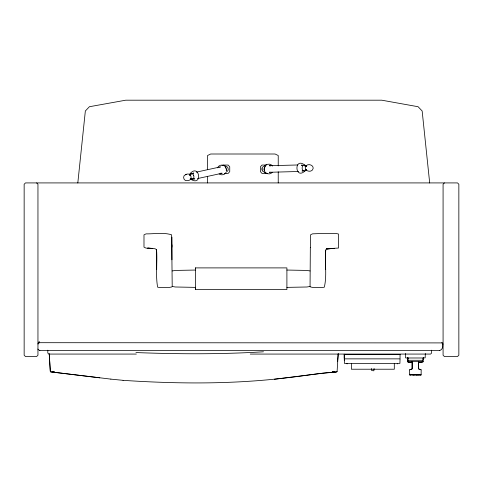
<?xml version="1.0" encoding="UTF-8"?>
<svg xmlns="http://www.w3.org/2000/svg" width="483" height="483" viewBox="0 0 483 483"><rect width="100%" height="100%" fill="white"/><g stroke="black" fill="none" stroke-linecap="round" stroke-linejoin="round"><path stroke-width="0.72" d="M152.755 248.419L146.035 248.117L143.988 247.133L143.988 234.841L146.035 233.875C154.457 233.983 163.58 232.196 171.64 234.835L172.208 286.467L171.664 286.993L169.618 287.379L160.114 287.572L157.645 287.198C155.375 274.924 157.597 262.118 156.522 249.675L155.067 248.751L147.689 248.117L152.073 248.359M195.361 289.082L195.361 267.896L286.902 267.896L286.902 289.528L195.361 289.528L195.361 287.186M195.361 268.349L195.361 267.896M310.334 247.399L310.056 286.467L310.581 286.993L312.543 287.379L321.726 287.572L324.31 287.198C327.202 275.165 324.528 262.311 325.729 250.007L327.009 248.866L332.974 248.497L327.003 248.86L333.306 248.497L326.472 248.763L338.498 248.045L338.492 234.007L336.416 233.543L321.726 233.5L312.549 233.838L310.611 234.744L310.497 247.387M171.9 247.169L171.93 244.845M412.464 374.784L418.314 374.784M262.903 168.446L262.994 170.149M123.032 380.332C178.215 384.003 233.905 384.371 288.858 377.549C304.278 375.859 319.601 373.093 335.081 372.037C335.757 371.892 337.007 372.375 337.104 371.336L338.209 353.779M325.56 253.569L325.741 250.007M337.545 361.713L338.221 353.779M421.146 369.833L418.628 368.934L418.628 361.646L418.628 368.934L421.146 369.833L421.164 374.971L409.602 374.971L409.62 369.833L412.144 368.934L412.144 361.646L412.144 368.934L409.62 369.833M77.811 182.979L85.346 110.987L89.409 106.725L125.749 100.192L381.751 100.192L418.091 106.725L422.154 110.987L429.689 182.979M226.298 170.885L226.328 169.189M264.485 167.39L264.243 169.279L264.684 171.133M264.352 168.41L265.312 166.116M397.249 363.928L397.376 363.379M421.882 362.099L421.737 362.498L418.483 362.498M39.292 341.354L37.952 344.035L39.292 342.695M337.14 371.336L336.259 372.013L321.473 373.365L274.338 379.246M189.813 173.94C199.256 162.602 203.295 186.999 190.707 179.259M217.555 167.867C218.684 164.769 223.218 164.045 225.265 166.623M306.131 165.741C302.907 169.636 309.217 173.077 312.253 170.209C315.58 166.369 309.186 162.735 306.131 165.741C300.873 162.397 300.722 173.723 306.125 170.421M264.847 166.52C266.224 163.562 270.782 163.284 272.49 166.067M305.322 170.626C294.896 180.932 293.531 156.196 305.033 165.24M225.73 172.817C224.354 174.967 221.123 175.492 219.143 173.886M272.267 172.286C270.534 174.58 266.664 174.399 265.137 171.954M444.42 182.918L443.08 184.258L443.08 355.198L444.42 356.545L457.51 356.545L458.85 355.198L458.85 184.258L457.51 182.918L25.49 182.918L24.15 184.258L24.15 355.198L25.49 356.545L36.611 356.545L37.952 355.198L37.952 184.258L36.611 182.918M172.208 270.963L175.317 270.432L195.361 270.051M310.056 286.467L306.947 286.993L286.902 287.379M191.19 174.158L193.725 173.041L192.687 173.343M226.388 172.781L224.281 173.856M418.767 362.268L422.559 362.268L423.108 361.821L423.15 357.402M407.543 357.505L407.567 361.821L408.274 362.147M189.517 174.393C194.305 170.608 196.044 181.294 190.326 179.205M306.131 169.811L305.008 170.427L306.548 169.841M264.436 165.578L266.586 164.715M189.741 175.154L190.7 174.768L189.463 175.196M185.375 174.768C182.097 175.975 183.769 181.523 187.187 180.636C193.828 180.859 191.226 171.211 185.375 174.768L186.215 174.58M219.674 167.251L220.471 166.876L196.376 172.135M302.95 170.668L301.966 171.085L303.475 170.801M37.831 349.076L39.515 350.519L439.584 350.519C443.086 349.74 442.996 345.701 442.585 342.906L38.525 342.695M190.272 174.448L190.918 174.242L189.94 174.502M191.516 178.958L192.349 178.722L190.205 178.897M221.896 165.47L223.635 165.222L225.187 165.633M197.444 178.589L222.174 173.222L220.677 173.21M305.667 169.654L306.095 169.563M305.787 169.853L305.117 169.98L306.107 169.859M270.196 172.165L269.345 172.28L298.566 171.501M190.477 178.36L190.918 178.324M190.525 178.656L191.389 178.535L190.344 178.493M193.719 178.945L194.8 178.867L192.717 179.018M263.489 351.787C221.027 354.371 178.426 354.196 135.934 352.56M332.781 371.916L333.228 371.91L332.733 371.445L333.324 371.91L332.34 371.934L335.081 372.037L332.304 371.934M400.039 354.413L344.301 354.413L344.301 358.857L400.039 358.857L400.039 354.413L344.301 354.413M297.776 164.975L269.272 165.729L270.414 165.911M39.515 350.519L39.884 350.513M326.931 248.528L334.453 248.497M420.838 374.971L420.675 374.247L420.85 374.971L419.564 374.971M223.031 165.059L228.175 165.059L229.739 166.84L229.739 171.628L228.175 173.409L224.504 173.409M265.638 165.059L261.967 165.059L260.403 166.84L260.403 171.628L261.967 173.409L267.105 173.409L265.529 173.174L264.195 172.31M136.327 354.069L48.801 354.069L47.811 353.085L47.811 350.205M250.26 354.069L430.588 354.069L431.579 353.085L431.579 350.205M421.907 357.988L405.871 357.988L405.388 357.505L405.388 353.508M422.866 357.988L425.179 357.843L425.318 353.508M407.694 358.742L408.141 358.742M423.15 361.58L407.96 361.58L407.96 357.402M408.117 362.268L412.506 362.268M412.192 362.498L408.938 362.498L408.793 362.099M410.103 374.971L410.84 374.971M412.88 374.971L414.317 374.971M416.02 374.971L417.475 374.971M54.265 371.91L54.434 371.922M50.618 371.928L54.247 371.976L51.023 372.013L50.323 371.336L49.236 353.779L50.286 371.336M439.506 350.513L439.874 350.519M286.902 270.051L306.947 270.432L310.056 270.963M195.361 287.379L175.317 286.993L172.208 286.467M302.08 165.246L301.338 165.192L302.938 165.24M110.824 379.125L123.056 380.332M110.885 379.125L52.067 372.037L99.794 377.821M305.642 166.424L306.071 166.526M306.035 166.406L305.051 166.14L306.403 166.4M305.896 166.128L304.513 165.693L305.636 165.747L306.711 166.472M441.74 342.695L443.08 344.035M344.192 359.889L344.53 360.227M225.253 166.913L226.11 168.362M193.369 175.269L193.635 175.782M225.821 167.39L226.551 170.143M264.714 170.91L264.322 169.261M346.963 363.379L347.09 363.928M156.697 253.104L156.492 249.675L156.697 269.502M423.229 357.505L423.229 359.322M422.891 358.742L422.891 359.322M422.794 361.58L422.794 360.282L408.316 360.282L408.316 361.58M407.875 358.742L407.875 359.322M400.039 359.135L399.912 363.379L344.427 363.379L344.301 359.135M394.303 363.596L394.303 369.223L351.376 369.223L351.376 363.596M374.108 368.523L373.86 370.799L371.602 370.546L371.602 368.523M344.192 354.136L344.192 358.35M325.56 253.533L325.56 269.617M278.232 165.898L278.232 155.526L275.099 154.005L210.673 154.005L207.539 155.526L207.539 169.605M278.232 171.827L278.232 182.942M207.539 176.271L207.539 182.942M171.93 237.105L171.93 259.806M264.43 171.845A2.717 2.469 88.5 0 1 262.649 171.157L261.901 169.805A2.717 2.469 88.5 0 1 264.141 166.418M225.772 166.381A2.717 2.53 77.7 0 1 227.861 167.698L228.26 169.219A2.717 2.53 77.7 0 1 226.654 171.64M410.097 374.247L409.934 374.971L410.085 374.247M419.015 374.355L418.821 375.025L419.015 374.355M411.951 374.784L411.757 374.355L411.951 374.784"/></g></svg>
